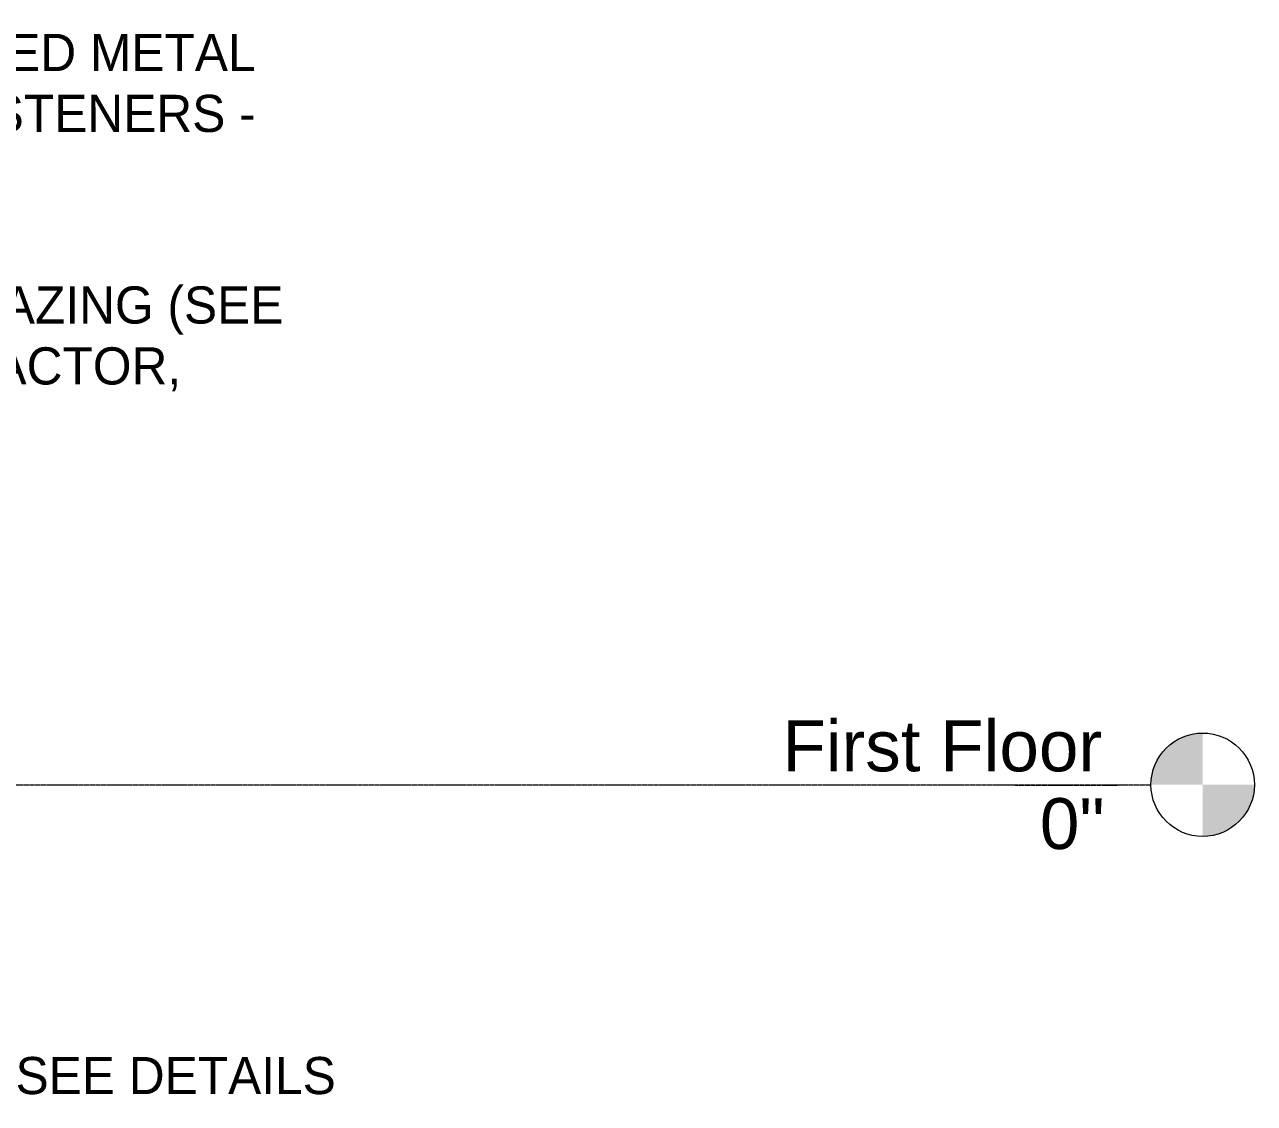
# Model space of a CAD drawing. Header units: inches. Extents: x -23565 to -21, y -324 to 853.
# Drawn here: x -14142 to -13571, y -148 to 353 of the extents above; entities that cross this region are included whole.
import ezdxf

# ---------------------------------------------------------------- set-up
doc = ezdxf.new("R2010")
doc.units = ezdxf.units.IN
doc.header["$MEASUREMENT"] = 0
doc.linetypes.add('Grid Line 1_2_', pattern=[0.875, 0.5, -0.125, 0.125, -0.125])
doc.layers.add('A-ANNO-IDEN', color=131, linetype='Continuous', lineweight=9)
doc.layers.add('A-FLOR-LEVL', color=51, linetype='Continuous', lineweight=9)
doc.styles.add('Arial', font='arial.ttf', dxfattribs={"height": 23.60479})
doc.styles.add('Century Gothic', font='GOTHIC.TTF', dxfattribs={"height": 17.245342})

# ---------------------------------------------------------------- blocks, each defined once
blk = doc.blocks.new('Level - Level Head - Circle-15001-Building Section - East_West looking South _ Fitness Center')
at = {"layer": 'A-FLOR-LEVL'}
h = blk.add_hatch(color=256, dxfattribs=at)
edge = h.paths.add_edge_path(flags=0)
edge.add_line((-21044.56, 0), (-21068.56, 0))
edge.add_arc((-21044.56, 0), 24, 90, 180, ccw=False)
edge.add_line((-21044.56, 24), (-21044.56, 0))
h = blk.add_hatch(color=256, dxfattribs=at)
edge = h.paths.add_edge_path(flags=0)
edge.add_line((-21044.56, -24), (-21044.56, 0))
edge.add_line((-21044.56, 0), (-21020.56, 0))
edge.add_arc((-21044.56, 0), 24, 270, 360, ccw=False)
blk.add_circle((-21044.56, 0), 24, dxfattribs=at)

msp = doc.modelspace()

# ---------------------------------------------------------------- block references
at = {"layer": 'A-FLOR-LEVL'}
msp.add_blockref('Level - Level Head - Circle-15001-Building Section - East_West looking South _ Fitness Center', (7449.46227, 0), dxfattribs=at)

# ---------------------------------------------------------------- texts
at = {"layer": 'A-ANNO-IDEN', "char_height": 17.2453416, "attachment_point": 1, "line_spacing_factor": 0.984117, "style": 'Century Gothic', "bg_fill": 3, "box_fill_scale": 1.25, "bg_fill_color": 0, "bg_fill_transparency": 0}
for s, insert, width in [('VERTICAL CORRUGATED METAL\\PPANEL - EXPOSED FASTENERS -\\P(MBCI 7.2 PANEL)', (-14401.15768, 348.57703), 425.736), ('INSULATED LOW-E GLAZING (SEE\\PELEVATIONS FOR U-FACTOR,\\PSHGC, & LT)', (-14401.09518, 231.35059), 433.944), ('INTERIOR PLYWOOD - SEE DETAILS', (-14401.09518, -126.36824), 452.52)]:
    msp.add_mtext(s, dxfattribs=dict(at, insert=insert, width=width))
at = {"layer": 'A-FLOR-LEVL', "insert": (-13641.80154, 29.83731), "char_height": 23.6047904, "width": 176.256, "attachment_point": 3, "line_spacing_factor": 0.938532, "style": 'Arial', "bg_fill": 3, "box_fill_scale": 1.25, "bg_fill_color": 0, "bg_fill_transparency": 0}
msp.add_mtext('First Floor', dxfattribs=at)

# ---------------------------------------------------------------- next in the draw order: texts
at = {"layer": 'A-FLOR-LEVL', "insert": (-13640.6256, -6.22526), "char_height": 23.60479, "width": 35.712, "attachment_point": 3, "line_spacing_factor": 0.938532, "style": 'Arial', "bg_fill": 3, "box_fill_scale": 1.25, "bg_fill_color": 0, "bg_fill_transparency": 0}
msp.add_mtext('0"', dxfattribs=at)

# ---------------------------------------------------------------- next in the draw order: linework, layer by layer
at = {"layer": 'A-FLOR-LEVL', "linetype": 'Grid Line 1_2_'}
msp.add_line((-19107.86138, 0), (-13619.10115, 0), dxfattribs=at)

doc.saveas('drawing.dxf')
